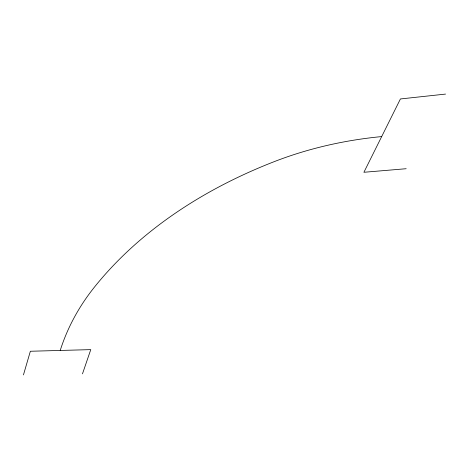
<?xml version="1.0" encoding="UTF-8"?>
<svg xmlns="http://www.w3.org/2000/svg" width="469" height="469" viewBox="0 0 469 469"><rect width="100%" height="100%" fill="white"/><g stroke="black" fill="none" stroke-linecap="round" stroke-linejoin="round"><path stroke-width="0.7" d="M23.45 374.913L30.362 351.252L90.769 349.628L82.474 373.852M445.55 94.087L400.42 98.953L363.903 172.281L406.177 168.717M60.22 350.449A328.118 246.078 11.4 0 1 94.451 287.104A515.208 359.465 5.5 0 1 273.843 161.793A347.588 265.079 6.7 0 1 381.684 136.579"/></g></svg>
